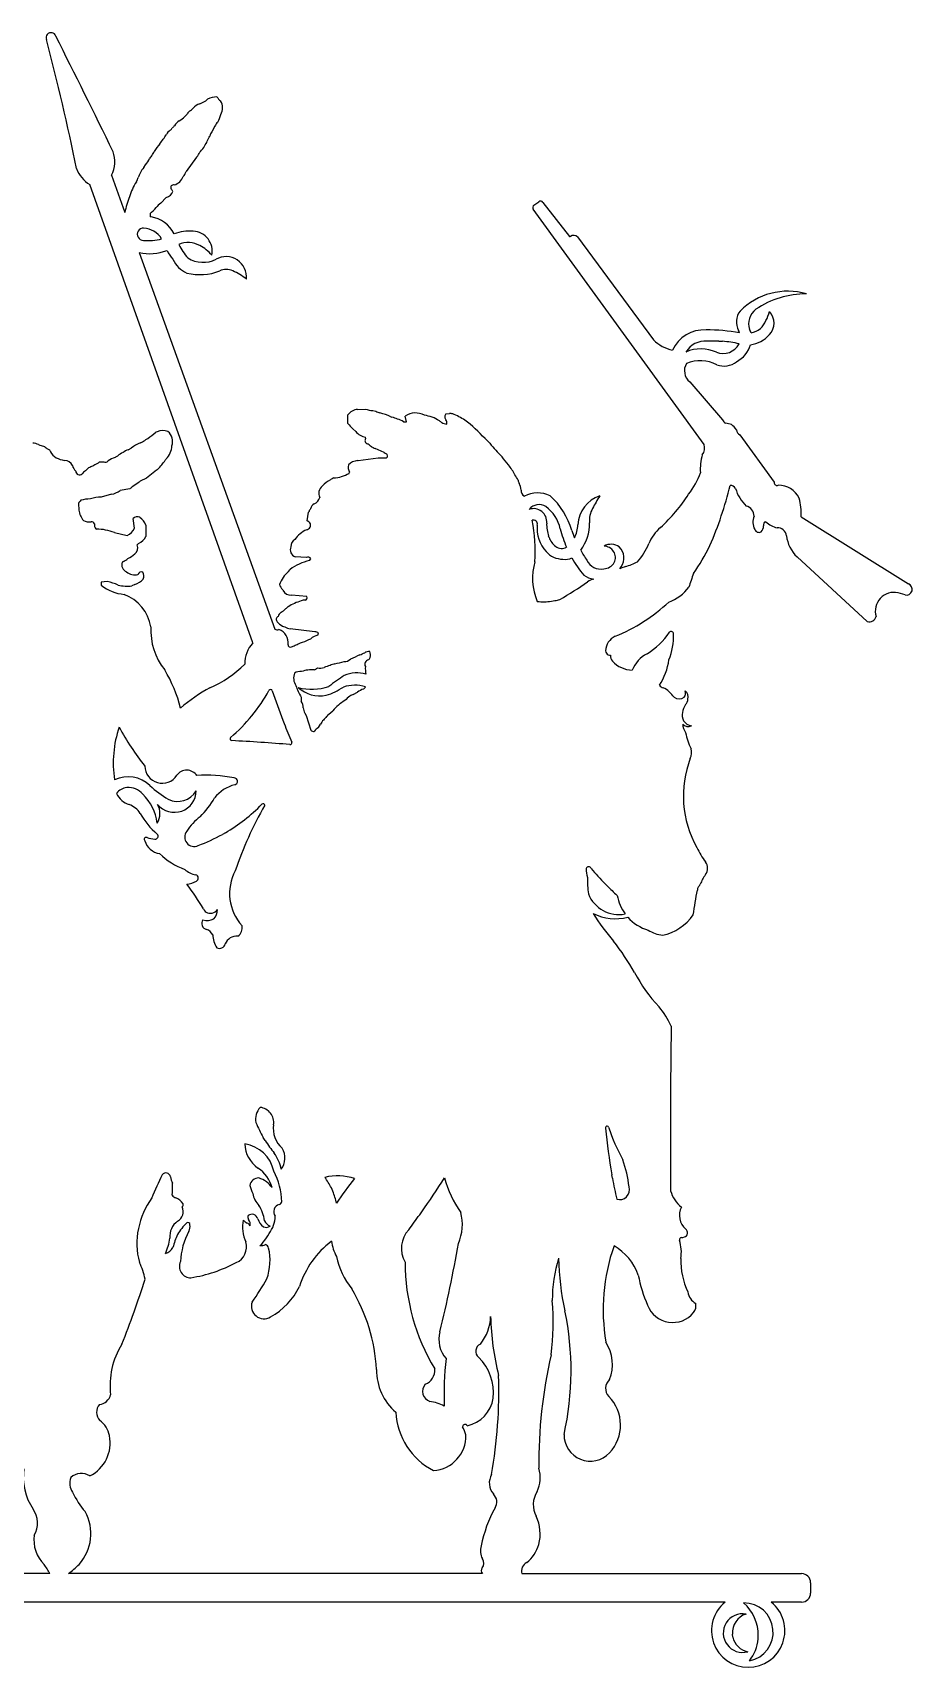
# Model space of a CAD drawing. Extents: x 0 to 29.9, y 0 to 23.9.
# Drawn here: x 17.14 to 29.93, y 0.03 to 23.81 of the extents above; entities that cross this region are included whole.
import ezdxf

# ---------------------------------------------------------------- set-up
doc = ezdxf.new("R2010")
doc.units = 0
doc.layers.add('WHITE', color=7, linetype='CONTINUOUS')

msp = doc.modelspace()

# ---------------------------------------------------------------- linework, layer by layer
at = {"layer": 'WHITE', "linetype": 'CONTINUOUS'}
for p, q in [((19.785461, 22.450528), (19.740398, 22.371341)), ((18.754208, 21.849209), (18.777952, 21.890502)), ((19.518586, 21.999903), (19.369398, 21.791216)), ((19.575461, 22.083028), (19.567148, 22.072966)), ((18.282812, 21.736758), (18.477707, 21.195005)), ((20.338898, 14.932091), (17.965342, 21.603088)), ((19.078898, 21.415841), (18.997961, 21.330528)), ((18.842648, 21.179591), (18.842648, 21.135841)), ((26.897898, 17.817841), (24.414443, 21.24152)), ((24.425258, 21.303388), (24.496228, 21.351643)), ((24.555269, 21.342442), (24.944039, 20.84614)), ((25.057336, 20.840528), (26.164379, 19.340745)), ((18.687061, 20.613062), (20.658016, 15.13437)), ((27.111443, 19.324384), (27.166503, 19.321189)), ((26.69119, 18.730026), (27.165918, 18.179687)), ((21.860523, 18.329716), (21.975148, 18.335841)), ((22.08074, 18.313138), (22.125648, 18.304341)), ((21.719648, 18.124966), (21.717898, 18.250091)), ((22.343523, 18.223841), (22.360821, 18.216706)), ((22.526398, 18.152091), (22.570148, 18.152091)), ((22.570148, 18.152091), (22.552648, 18.230841)), ((23.145461, 18.268028), (23.195084, 18.268741)), ((18.703523, 17.844091), (18.713148, 17.851091)), ((18.897336, 17.974903), (18.919648, 17.989341)), ((21.832961, 18.009903), (21.793586, 18.049278)), ((21.978648, 17.905341), (21.975148, 17.924591)), ((27.417648, 17.959591), (27.918418, 17.269687)), ((17.259571, 17.805456), (17.309648, 17.789841)), ((17.354273, 17.756591), (17.381398, 17.740841)), ((18.525898, 17.744341), (18.570523, 17.768841)), ((21.87092, 17.589003), (22.158898, 17.627091)), ((22.063523, 17.786341), (22.047336, 17.795528)), ((22.244648, 17.702341), (22.113836, 17.763153)), ((22.158898, 17.627091), (22.281398, 17.627091)), ((17.564273, 17.598216), (17.601023, 17.585966)), ((18.107648, 17.565841), (18.168898, 17.565841)), ((18.936711, 17.445528), (18.791023, 17.327841)), ((21.737148, 17.400466), (21.743273, 17.417091)), ((21.860523, 17.585966), (21.87092, 17.589003)), ((18.546898, 17.177341), (18.406178, 17.150473)), ((18.652336, 17.248653), (18.582336, 17.204903)), ((17.801398, 16.962091), (17.806783, 16.865168)), ((18.281807, 17.097548), (18.13354, 17.053536)), ((18.615148, 16.603341), (18.597648, 16.743341)), ((18.693898, 16.760841), (18.695648, 16.755591)), ((21.128586, 16.710528), (21.146086, 16.837403)), ((21.153994, 16.69286), (21.128586, 16.710528)), ((21.146086, 16.837403), (21.154398, 16.847466)), ((28.310148, 16.769591), (29.86845, 15.792103)), ((18.054273, 16.592841), (18.064257, 16.589786)), ((18.324648, 16.538591), (18.510148, 16.498341)), ((18.781398, 16.647091), (18.781398, 16.480841)), ((24.644013, 16.469275), (24.638116, 16.48576)), ((18.675523, 16.378466), (18.654523, 16.358341)), ((21.117648, 16.174591), (20.953586, 16.185528)), ((29.271773, 15.245341), (28.250918, 16.184687)), ((18.455898, 16.116841), (18.437961, 16.106778)), ((20.857336, 15.971153), (20.879648, 16.000466)), ((21.161398, 16.130841), (21.178898, 16.157091)), ((18.133898, 15.815841), (18.133898, 15.772091)), ((18.622586, 15.784778), (18.580148, 15.763341)), ((20.774648, 15.701216), (20.769398, 15.711716)), ((21.122898, 15.607591), (20.899088, 15.627508)), ((24.678077, 15.539817), (24.729151, 15.548408)), ((29.820301, 15.632019), (29.718286, 15.662803)), ((21.240016, 15.094107), (20.880086, 15.138153)), ((21.153523, 14.982841), (21.178898, 14.993341)), ((21.283898, 15.045841), (21.292648, 15.080841)), ((21.010461, 14.925528), (21.029273, 14.934716)), ((21.038898, 14.144591), (21.038898, 14.083341)), ((21.798398, 14.183091), (21.859211, 14.216778)), ((20.773346, 13.809232), (20.79273, 13.759483)), ((21.094752, 13.912258), (21.11301, 13.876792)), ((21.11301, 13.876792), (21.182836, 13.664653)), ((21.443586, 13.897403), (21.500461, 13.945528)), ((21.290461, 13.700528), (21.322398, 13.749091)), ((19.937599, 12.171016), (19.89728, 12.148123)), ((25.458181, 11.429326), (25.487034, 11.40006)), ((20.517431, 7.692562), (20.489218, 7.739091)), ((25.56617, 7.146851), (25.557523, 7.195326)), ((21.500999, 6.954978), (21.478918, 7.003913)), ((22.763338, 6.613189), (22.792479, 6.654062)), ((17.385734, 1.391497), (9.44794, 1.391497)), ((23.674388, 1.391497), (17.657173, 1.391497)), ((24.249345, 1.391497), (28.315385, 1.391497)), ((28.446635, 1.260247), (28.446635, 1.109055)), ((27.20417, 0.977805), (14.539562, 0.977805)), ((28.315385, 0.977805), (27.875383, 0.977805)), ((27.316358, 0.468859), (27.30985, 0.511728)), ((27.683875, 0.44447), (27.686175, 0.486359))]:
    msp.add_line(p, q, dxfattribs=at)
for centre, radius, start, end in [((17.404014, 23.739211), 0.072271, 18.87516, 199.962841), ((-15.078183, 15.158319), 33.524523, 11.485914, 14.786779), ((-98.669042, -34.788175), 130.06547, 25.927228, 26.754194), ((19.47199, 23.080943), 0.316668, -72.710704, -48.963679), ((19.813739, 22.603727), 0.273364, 89.966712, 119.315779), ((20.25468, 23.230372), 0.564886, -141.288215, -133.116981), ((19.274457, 22.694259), 0.125127, -54.040876, -29.3347), ((19.529951, 22.537765), 0.174637, 128.633512, 146.969098), ((19.351529, 22.803267), 0.146552, -61.739493, -39.296346), ((19.676905, 22.504904), 0.295258, 112.041067, 135.880341), ((19.570106, 22.671224), 0.304233, -31.606909, -9.305718), ((19.707754, 22.718585), 0.189093, -30.705733, 31.728843), ((19.215564, 22.26677), 0.14845, 122.102098, 155.496157), ((19.037974, 22.511319), 0.154448, -50.279204, -33.893047), ((19.419055, 22.213185), 0.32999, 132.020346, 140.024139), ((19.382781, 22.345544), 0.216349, 122.541612, 148.577375), ((19.049444, 22.883458), 0.416503, -58.606691, -44.221125), ((19.887729, 22.267487), 0.180256, 144.81989, 167.152197), ((19.962476, 22.370339), 0.194331, 133.295557, 155.629087), ((20.169747, 21.275263), 1.500217, 142.099571, 147.515426), ((16.785162, 23.878493), 2.769743, -37.383982, -34.033239), ((19.37268, 22.303942), 0.299871, -47.45047, -28.299494), ((17.706421, 23.250771), 2.216286, -29.429946, -25.187231), ((17.90082, 21.934308), 0.430051, -27.34612, 19.837799), ((18.446733, 22.161406), 0.427895, -39.279791, -24.671899), ((19.048499, 21.848489), 0.251749, 134.507977, 147.758743), ((17.835516, 22.695242), 1.232689, -32.770152, -29.887874), ((19.429801, 22.100556), 0.134215, -48.584572, -27.165395), ((19.260607, 22.21457), 0.337668, -31.273552, -24.794152), ((18.212384, 22.000724), 0.468128, -159.13046, -121.851689), ((18.083918, 21.907309), 0.620958, -25.33496, -19.040236), ((19.258872, 21.463009), 0.635718, 150.589738, 157.651599), ((18.908976, 21.693182), 0.219767, 134.768001, 158.090975), ((19.132269, 21.795258), 0.20795, -72.898436, -21.245782), ((19.284729, 21.772569), 0.066963, -51.858491, -19.216867), ((18.999273, 21.960237), 0.406891, -31.023627, -24.544226), ((19.420451, 21.041487), 0.955161, 156.3565, 170.75101), ((19.249309, 21.232702), 0.729519, 145.909784, 164.753221), ((19.05353, 21.540434), 0.127149, -78.491283, -16.96134), ((19.184018, 21.557578), 0.040044, 76.420464, 208.71238), ((19.06519, 21.448216), 0.123002, 26.62581, 47.113984), ((18.35458, 21.771739), 0.767366, -50.503503, -41.206692), ((19.10239, 21.157171), 0.202381, 121.064482, 147.397468), ((24.449857, 21.267209), 0.04375, 124.212842, 215.956237), ((24.520828, 21.315463), 0.04375, 38.072782, 124.212841), ((18.745751, 20.878962), 0.088992, 87.350741, 270.556811), ((18.733585, 20.641068), 0.327195, 31.758464, 87.148121), ((18.830763, 21.076899), 0.060129, 63.799885, 78.599581), ((18.786754, 20.684831), 0.451565, 26.249767, 81.010747), ((18.818309, 21.49437), 0.708035, -95.811495, -74.14126), ((19.419972, 20.249356), 0.674951, 85.574114, 109.762971), ((19.399473, 20.423029), 0.335464, 60.213278, 114.544898), ((20.123407, 21.175551), 0.97232, -152.606005, -138.76196), ((19.458245, 20.634048), 0.288576, -11.698222, 87.256623), ((19.267745, 20.158767), 0.630479, 41.379088, 61.75422), ((24.950927, 20.851536), 0.00875, -141.927218, -48.433365), ((25.004733, 20.790861), 0.072345, 43.355899, 131.566633), ((18.839747, 21.297617), 0.701376, -102.573701, -69.131067), ((19.773728, 21.008207), 0.775857, -151.856712, -140.48942), ((19.536639, 20.678748), 0.397017, -155.576646, -113.344751), ((19.614702, 20.887989), 0.417571, -122.191031, -63.359189), ((19.948685, 20.257548), 0.296119, -6.491776, 119.70677), ((19.567913, 21.069804), 0.778755, -104.015121, -68.290016), ((19.94886, 20.141019), 0.225304, 64.826359, 114.34562), ((19.78193, 19.691012), 0.704733, 49.147473, 68.107867), ((28.113447, 19.078532), 0.971669, 73.561873, 135.437351), ((28.375102, 18.727726), 1.282828, 89.405642, 124.366807), ((27.633874, 19.602052), 0.265156, 143.347147, 207.634009), ((27.823368, 19.569995), 0.276863, 128.515121, 195.946064), ((27.213296, 19.936087), 0.663155, -40.379227, -15.995994), ((27.670495, 19.586101), 0.245906, -42.814651, 42.851304), ((27.500223, 19.805947), 0.370567, -77.250168, -53.917417), ((26.562439, 19.751694), 0.572128, -134.087231, -102.598402), ((26.905803, 18.970126), 0.518647, 87.65921, 154.508304), ((26.910446, 19.006219), 0.317636, 84.506807, 150.192944), ((26.921029, 16.664622), 2.823724, 79.917206, 89.879106), ((27.045019, 17.703326), 1.622418, 87.653588, 93.681174), ((27.174027, 19.409672), 0.265677, -111.515804, -28.101342), ((27.045019, 17.703326), 1.622418, 77.057953, 85.705771), ((27.184386, 19.384287), 0.4055, -62.742756, -16.101063), ((27.222891, 19.373785), 0.205149, 20.233505, 30.876923), ((27.368123, 19.367927), 0.227182, 19.702054, 33.685919), ((27.515992, 19.715057), 0.447006, -82.546388, -41.480485), ((26.853983, 18.686984), 0.525049, 64.914582, 114.669972), ((26.84264, 18.518348), 0.521015, 62.333782, 112.55001), ((26.820069, 18.892239), 0.207178, 148.810966, 231.532785), ((27.18843, 19.254119), 0.293332, -110.739042, -51.732843), ((21.875059, 18.136131), 0.19413, 94.29413, 144.053562), ((22.107788, 18.695845), 0.383662, -110.225696, -94.042678), ((22.076103, 18.399221), 0.449751, -142.42542, -128.914771), ((22.497387, 19.098462), 0.876823, -115.084925, -110.802208), ((21.883225, 17.157659), 1.1613, 66.64891, 74.887714), ((22.247809, 17.75034), 0.479864, 66.432737, 76.378314), ((22.399378, 17.980647), 0.213371, 53.465754, 79.11505), ((22.70402, 18.016682), 0.262254, 60.847545, 125.253444), ((22.749943, 17.683914), 0.567731, 58.136335, 81.712806), ((23.211807, 18.365022), 0.25665, -129.185204, -119.47523), ((23.157604, 18.235346), 0.118261, -127.55402, -90.584368), ((23.190877, 18.222966), 0.063979, 135.223582, 225.329997), ((23.077077, 18.134397), 0.081187, -12.307407, 32.03902), ((23.210229, 18.078076), 0.191266, 79.800032, 94.541652), ((22.809034, 17.239888), 1.114828, 61.928543, 67.029755), ((22.873171, 17.348243), 0.989055, 50.756894, 62.253148), ((19.423801, 13.645084), 6.048091, 43.87966, 47.640828), ((27.252912, 18.212768), 0.093072, -159.180191, -116.229813), ((27.146412, 17.665697), 0.468168, 71.283105, 81.974231), ((27.194808, 17.942596), 0.195182, 27.04411, 58.550611), ((17.12953, 17.639852), 0.20105, 62.288143, 87.892516), ((18.84401, 17.440629), 0.427221, 109.198264, 129.803185), ((18.593205, 18.128381), 0.302119, -66.608808, -51.682783), ((18.529339, 18.365901), 0.536936, -62.107742, -46.735747), ((18.972328, 17.933831), 0.076527, 109.507129, 133.501404), ((19.02756, 17.845111), 0.180003, 64.928599, 116.66728), ((18.981358, 17.862779), 0.190091, -18.7852, 49.885986), ((22.021431, 18.162875), 0.242737, -140.935581, -100.991932), ((22.012282, 17.875719), 0.044819, 138.629178, 258.240719), ((25.540863, 19.245863), 2.252393, -141.291009, -134.561777), ((27.465479, 18.044863), 0.09777, -172.050497, -119.289066), ((17.308565, 18.010162), 0.210487, -113.978878, -103.459862), ((17.427895, 17.901969), 0.162957, -136.52124, -116.858205), ((17.592041, 17.822375), 0.225872, -158.839993, -97.061651), ((18.451962, 17.260201), 0.388904, 107.75009, 124.383589), ((18.471211, 17.427883), 0.245118, 114.125162, 124.210064), ((18.545206, 17.47563), 0.247592, 112.671194, 134.708942), ((18.677254, 17.365968), 0.407523, 111.802298, 123.931709), ((19.004898, 17.640653), 0.078303, -39.981235, -22.676155), ((18.857653, 17.821237), 0.304306, -43.83843, -3.706267), ((21.920339, 17.686032), 0.167683, 40.767943, 60.406545), ((22.300859, 18.235137), 0.507688, -117.871135, -111.615941), ((22.310371, 17.790035), 0.109589, -126.849566, -106.280536), ((22.263812, 17.65546), 0.033377, -58.204274, 61.675683), ((21.638627, 15.735963), 3.003333, 36.485576, 39.369772), ((27.646181, 17.457414), 0.802939, 164.627676, 183.490368), ((26.759164, 17.766152), 0.148051, -40.365547, 20.434024), ((17.602633, 17.461102), 0.124874, 25.17209, 90.738549), ((17.849111, 17.538118), 0.135586, -169.846474, -128.768238), ((17.817483, 17.42981), 0.053335, 177.212856, 313.059751), ((17.978928, 17.304425), 0.151987, 119.445791, 145.349087), ((18.594261, 16.781526), 0.95159, 132.457316, 136.481681), ((17.916551, 17.600276), 0.121921, -73.14686, -56.99619), ((17.924108, 17.680331), 0.191567, -72.108198, -52.998877), ((17.758327, 18.105347), 0.642722, -64.067436, -57.077651), ((18.191713, 17.610386), 0.050048, -117.11977, -35.739363), ((19.018523, 17.360653), 0.117886, 121.802524, 133.94744), ((18.108807, 18.281188), 1.179568, -44.064199, -35.850899), ((21.494079, 17.816328), 0.481688, -87.859366, -59.693928), ((21.859716, 17.488413), 0.13655, 164.772396, 211.487809), ((21.876179, 17.379045), 0.207512, 94.326738, 135.582762), ((23.635655, 17.150395), 0.558923, 23.964897, 41.644784), ((23.718263, 17.055337), 0.535756, 27.132685, 36.953795), ((25.907466, 17.724265), 0.989016, -39.248865, -18.617047), ((18.247533, 17.350682), 0.255444, -82.289105, -51.606814), ((18.501836, 17.271841), 0.104694, -64.505773, -39.744259), ((18.937019, 16.911106), 0.441568, 109.306982, 130.143844), ((21.42569, 17.109647), 0.130218, 126.992915, 207.464602), ((21.617454, 16.984544), 0.354196, 115.17699, 139.696018), ((21.619949, 17.122186), 0.238573, 116.883491, 129.944779), ((24.454112, 17.345794), 0.263126, -169.904128, -159.543247), ((23.981873, 17.130734), 0.257092, 5.985603, 28.607638), ((24.329217, 17.148017), 0.092148, 174.066693, 241.429169), ((21.767537, 18.583137), 5.675119, -23.191116, -13.850325), ((27.28412, 17.14349), 0.081359, 27.328399, 94.562399), ((27.887358, 17.327954), 0.550963, -164.513565, -132.984535), ((27.959056, 17.264362), 0.040986, 172.53534, 297.400223), ((27.983637, 16.89971), 0.328315, 25.344799, 90.998178), ((17.965164, 16.879803), 0.183277, 135.602963, 153.321679), ((17.964342, 16.581527), 0.445913, 88.496772, 106.967614), ((18.122094, 16.636586), 0.417107, 88.427544, 110.4971), ((21.296383, 16.849999), 0.125971, 121.989336, 163.824989), ((21.175842, 17.08485), 0.138858, -67.201338, -14.709688), ((24.477323, 16.71842), 0.398124, 62.744397, 118.861921), ((24.418397, 16.694635), 0.192227, -5.541689, 108.978549), ((24.499328, 16.761224), 0.18397, 57.689548, 141.235096), ((24.276115, 16.478473), 0.543547, 12.079064, 53.731422), ((23.960867, 16.288284), 1.050258, 15.421666, 48.29138), ((25.535547, 16.626807), 0.472475, 108.825563, 177.08111), ((25.594971, 16.71225), 0.363843, 151.08249, 184.83931), ((27.652188, 15.648909), 2.679503, 147.869348, 152.451289), ((24.639572, 18.390095), 2.409247, -47.59145, -32.417782), ((27.466901, 16.772376), 0.158974, 1.068139, 73.628071), ((27.488283, 16.81608), 0.823179, -3.237503, 15.802488), ((18.138814, 16.917857), 0.336186, -170.983102, -142.207518), ((17.960988, 16.924474), 0.230062, -112.445768, -84.061712), ((17.992877, 16.654006), 0.042419, 13.627287, 100.990417), ((18.136912, 16.654706), 0.103231, 174.834953, 216.819301), ((18.660221, 16.672631), 0.09442, 69.103573, 131.506119), ((18.54448, 16.547984), 0.256812, 22.700379, 53.939848), ((21.110845, 16.645915), 0.066464, -84.882597, 30.756065), ((21.081798, 16.601032), 0.116811, 42.470167, 51.825003), ((21.313923, 16.783102), 0.17202, 143.637561, 158.027212), ((24.416398, 16.661788), 0.058006, -13.255826, 107.559349), ((22.119635, 16.262353), 2.324183, -3.632733, 11.282993), ((24.969244, 16.600118), 0.498737, 174.434489, 222.435409), ((25.149144, 16.659268), 0.53968, 178.215756, 198.753785), ((24.619966, 16.664704), 0.443934, -27.067347, -1.786238), ((24.606833, 16.661471), 0.625914, -37.344091, 1.838827), ((27.824042, 16.687962), 0.216601, 156.209006, 208.787903), ((27.79964, 16.655226), 0.039308, 93.042465, 207.440137), ((28.048004, 16.970954), 0.373047, -132.17238, -103.715084), ((18.043776, 15.797801), 0.792249, 69.235639, 88.518635), ((18.448315, 16.665174), 0.177923, -69.663815, -20.336185), ((18.573885, 16.589514), 0.234247, -64.285062, -27.640665), ((21.02301, 16.326973), 0.134745, 123.878603, 177.450861), ((21.334518, 16.147035), 0.484381, 116.713622, 142.955897), ((24.902796, 16.557723), 0.273481, -161.130473, -126.142965), ((26.469693, 17.011928), 1.714241, -165.827712, -156.371751), ((26.884571, 17.271576), 2.036797, -159.778878, -156.600965), ((26.687566, 16.120816), 0.647737, 130.791018, 156.645508), ((27.696789, 16.609835), 0.067834, -157.296487, -64.412431), ((27.644243, 16.637112), 0.120512, -47.224383, 0), ((27.963506, 16.474911), 0.133691, 7.682537, 91.692829), ((28.593684, 16.550038), 0.500969, -173.437497, -133.173235), ((18.442353, 16.390313), 0.241042, -71.045293, -41.91869), ((18.561413, 16.313311), 0.103428, -54.338438, 25.809414), ((20.997455, 16.293054), 0.116131, 159.898806, 247.805136), ((21.142048, 16.144053), 0.039089, 19.484601, 128.624608), ((24.843335, 16.469415), 0.317826, -139.639122, -90), ((24.829742, 16.45437), 0.146944, -126.908463, -61.80694), ((26.884571, 17.271576), 2.036797, -150.925173, -146.121751), ((25.441415, 16.173696), 0.167658, -25.263321, 89.078657), ((25.545789, 16.161366), 0.206704, 54.622909, 119.465474), ((25.507242, 16.169958), 0.22498, -35.457091, 45.310977), ((25.374445, 16.643266), 0.766002, -43.682756, -20.293784), ((24.424261, 17.592661), 2.846259, -35.426488, -25.925323), ((18.540336, 16.068716), 0.109222, 159.605155, 249.605093), ((18.374512, 16.301483), 0.201783, -66.212975, -43.59539), ((18.617454, 16.094184), 0.172076, -132.017363, -73.040253), ((18.722392, 15.907604), 0.058994, 75.012438, 158.117664), ((18.645895, 15.907119), 0.108267, -24.7577, 32.062144), ((21.134013, 15.635225), 0.435199, 129.475567, 160.452041), ((21.312875, 15.433861), 0.713251, 102.261546, 127.401522), ((25.249632, 15.872383), 0.846045, 163.329104, 203.342793), ((24.881579, 16.365217), 0.217024, -100.149677, -64.081882), ((26.469693, 17.011928), 1.714241, -150.585425, -140.359126), ((25.395324, 16.229965), 0.222474, -155.073906, -78.323975), ((25.433123, 16.198824), 0.186869, -87.78446, -31.156128), ((25.896027, 15.55598), 0.507314, 106.122691, 115.740126), ((25.401702, 16.18333), 0.322655, -31.873359, -26.482926), ((25.534531, 16.829816), 0.816832, -74.330423, -61.171529), ((36.498504, 12.554483), 10.326644, 160.84563, 162.008773), ((18.199475, 15.597567), 0.227912, 63.597683, 106.722093), ((18.516242, 16.2477), 0.610238, -128.795875, -94.669023), ((18.266654, 15.567954), 0.236236, 61.44609, 81.684013), ((18.51127, 16.289413), 0.530562, -104.372502, -82.540737), ((18.543906, 16.043612), 0.270528, -73.091968, -42.23276), ((20.880724, 15.834531), 0.165761, -161.101213, -132.190736), ((20.889136, 15.752606), 0.125492, -155.826316, -85.451564), ((22.796155, 19.164764), 4.119453, -60.875536, -54.218642), ((25.343123, 16.203833), 0.344929, -124.122953, -97.866312), ((25.441553, 15.399151), 0.485363, 107.461201, 119.198726), ((26.164406, 16.130729), 0.641897, -69.785251, -37.037704), ((29.842041, 15.712763), 0.083619, -105.069805, 71.589678), ((18.244829, 15.059767), 0.620681, 10.05744, 69.068429), ((21.096584, 15.10651), 0.428523, 124.717141, 131.641756), ((21.231485, 14.877955), 0.693487, 106.032984, 123.123788), ((21.099632, 15.394444), 0.161459, 90.865656, 111.693446), ((21.091904, 15.590757), 0.035271, -81.376533, 28.508707), ((24.56466, 16.370286), 0.838178, -96.289495, -82.223259), ((24.56466, 16.370286), 0.838178, -78.682331, -73.61318), ((24.623909, 17.423718), 2.588057, -67.679228, -47.083286), ((29.659583, 15.397308), 0.271908, 77.53222, 197.118375), ((20.726815, 15.275042), 0.049677, 117.066533, 224.008816), ((20.892724, 15.414201), 0.266121, -139.261458, -117.820908), ((20.836906, 15.270257), 0.14146, 128.259258, 159.724203), ((20.601111, 15.651137), 0.307826, -61.220522, -46.797261), ((29.303646, 15.338407), 0.098373, -108.904948, -12.406227), ((19.774227, 15.115183), 0.919783, 176.698161, 218.635529), ((20.69344, 15.200691), 0.075189, -118.107888, -72.32779), ((20.649024, 14.936939), 0.20354, -8.666842, 70.709605), ((20.922377, 15.490195), 0.347293, -116.296059, -110.474383), ((20.918282, 15.382316), 0.247132, -118.358221, -98.891118), ((21.322579, 14.83723), 0.212167, 100.504453, 132.625649), ((21.235192, 14.963925), 0.130271, 63.829002, 87.877773), ((25.702544, 14.813649), 0.236193, 113.905678, 178.861681), ((25.544255, 15.645256), 1.015213, -58.85866, -33.184592), ((25.483477, 15.044451), 0.971855, -21.62985, 1.113758), ((26.418824, 15.063169), 0.036324, 0.271851, 133.330962), ((20.649026, 14.634087), 0.4301, 136.142118, 181.215145), ((20.88134, 14.901988), 0.031393, 172.164947, 305.725823), ((20.79012, 15.194946), 0.33676, -71.01586, -61.555133), ((20.730815, 15.472936), 0.614701, -69.057921, -62.939517), ((20.811195, 15.682212), 0.778658, -73.735666, -63.919177), ((26.731056, 3.685638), 12.083374, 113.59511, 114.31767), ((21.411256, 15.898044), 1.237469, -67.017058, -63.490864), ((22.032757, 14.673999), 0.135641, 88.461656, 120.659892), ((21.871739, 14.748938), 0.175475, -8.800466, 20.221652), ((25.553984, 14.832602), 0.088739, -170.752022, -124.246015), ((25.530838, 14.864928), 0.109023, -104.225964, -85.30132), ((25.656437, 14.739765), 0.11783, 171.947562, 218.775671), ((26.296402, 14.353636), 0.479862, 118.250053, 157.474757), ((17.342735, 13.505693), 2.001524, 13.787815, 31.145385), ((19.056361, 15.792421), 1.647645, -66.453447, -45.117867), ((21.024738, 14.359226), 0.158311, 81.83518, 121.234061), ((21.202262, 14.09001), 0.453263, 86.353584, 110.002122), ((21.189159, 14.662627), 0.127371, -70.779549, -47.315834), ((21.309941, 14.794217), 0.227838, -98.691879, -73.257603), ((21.643039, 13.899257), 0.727715, 104.603224, 111.564001), ((21.598557, 14.346772), 0.291907, 103.235478, 118.434535), ((21.224797, 16.305792), 1.702758, -79.615514, -75.069979), ((21.666172, 14.787407), 0.126918, -91.208722, -45.469322), ((22.035307, 14.621414), 0.069607, 104.376933, 207.920086), ((22.311409, 14.558801), 0.338939, 174.918472, 194.047533), ((21.980064, 14.747497), 0.069868, -57.090902, -21.323504), ((25.866458, 14.955614), 0.41836, -136.185315, -91.823064), ((25.53338, 14.795195), 0.860447, -33.831311, -7.276281), ((20.880056, 12.159393), 2.421494, 118.770473, 131.151541), ((21.142464, 14.424409), 0.211782, 160.646989, 211.730243), ((22.371439, 14.851911), 1.508631, -159.071688, -152.040403), ((21.314093, 14.641285), 0.478142, -131.457481, -79.216342), ((21.189933, 15.054405), 0.795092, -104.00371, -71.574102), ((21.129613, 15.063754), 0.933278, -72.930803, -55.838229), ((24.72625, 9.827841), 5.549067, 123.452123, 126.298533), ((21.817262, 13.792592), 0.525051, 72.499891, 108.15323), ((21.849455, 14.057949), 0.43925, 72.354135, 114.488304), ((21.880342, 14.349706), 0.110296, -52.434437, -30.732386), ((26.310776, 14.356055), 0.074275, -147.494472, -94.055516), ((26.104745, 13.898188), 0.433126, 34.457027, 62.383147), ((18.427912, 15.421992), 2.448182, -49.603041, -28.840932), ((20.595421, 14.228376), 0.02625, 18.274314, 151.15907), ((29.299796, 17.102745), 9.140436, -161.725685, -158.879943), ((20.938479, 13.999591), 0.13076, -5.225183, 39.828354), ((22.092058, 13.426848), 0.786776, 121.971611, 138.757462), ((22.007961, 13.792403), 0.449093, 125.083474, 137.763857), ((21.866088, 13.978879), 0.215139, 108.33869, 122.708159), ((22.042133, 13.970064), 0.30713, 107.929125, 126.554357), ((26.53629, 14.239955), 0.122024, -127.575456, -53.307695), ((26.823127, 13.889727), 0.242666, 143.211754, 201.451682), ((26.535001, 14.200864), 0.094645, -38.373496, 21.346775), ((26.547108, 14.142721), 0.119819, -12.680404, 50.604795), ((26.543629, 14.120213), 0.120436, -45.001671, -1.805282), ((21.256645, 14.010399), 0.189317, -173.108166, -148.775155), ((21.512958, 13.665521), 0.208079, 135.557921, 156.320262), ((21.476153, 13.734176), 0.135736, 122.00651, 145.418831), ((21.226385, 14.034943), 0.257086, -46.235374, -32.343439), ((26.755313, 13.916519), 0.195771, -143.830663, -101.503228), ((19.92132, 13.190728), 1.613204, 161.252047, 188.89615), ((21.822682, 15.553422), 3.893446, -151.727343, -141.695222), ((20.03154, 13.537532), 0.02625, 130.396959, 267.142358), ((29.299796, 17.102745), 9.140436, -158.545262, -156.720116), ((21.220505, 13.689806), 0.045295, -146.267526, -76.083952), ((21.379585, 13.545037), 0.179223, 119.820322, 145.774484), ((26.671399, 13.822398), 0.107528, -139.791891, -65.335047), ((26.798693, 13.752626), 0.209414, 179.902701, 216.405075), ((27.391775, 13.750966), 0.771435, -170.853598, -152.276501), ((18.85722, -9.988083), 23.528656, 85.075084, 87.142357), ((20.879413, 13.47986), 0.02625, -94.924917, 23.279886), ((26.499452, 13.339373), 0.215979, -23.203428, 14.127884), ((19.01907, 13.142491), 0.251683, -179.453537, -32.487199), ((19.376655, 12.90163), 0.179657, 34.201496, 143.968681), ((28.128803, 12.706907), 1.531967, 159.065558, 209.337346), ((18.524155, 12.531496), 0.454497, 45.66651, 115.635138), ((20.064528, 14.215106), 1.827756, -131.989335, -121.628943), ((19.67501, 11.083668), 1.924784, 78.318156, 94.46266), ((20.218365, 12.327879), 0.561014, 104.729374, 141.244849), ((20.064734, 12.918905), 0.049679, -77.21804, 90), ((18.530763, 12.610765), 0.220533, 96.512168, 143.350856), ((18.631998, 12.876238), 0.308691, -154.306857, -107.150611), ((18.525731, 12.559191), 0.271421, 39.243062, 94.221529), ((18.294006, 12.245966), 0.656094, 5.752705, 47.656038), ((19.197366, 12.785767), 0.317575, -140.64271, -0.549689), ((19.243705, 12.941176), 0.314117, -115.996389, -30.294729), ((18.514335, 13.417516), 1.466088, -43.771856, -30.244088), ((18.406432, 12.249667), 0.35786, 34.751534, 67.916854), ((19.640057, 12.967734), 1.071036, -151.315641, -130.256595), ((18.718047, 12.452309), 0.268493, -31.573133, 29.464069), ((19.967276, 11.843441), 0.684755, 125.155238, 149.355628), ((18.703577, 14.297446), 2.458559, -59.872296, -44.119641), ((25.087599, 9.934635), 5.280575, 150.058154, 161.426451), ((20.486301, 12.567348), 0.025677, 6.556219, 133.744658), ((18.918696, 12.120099), 0.042085, -99.112219, 45.982117), ((19.48188, 12.106584), 0.13467, 140.377665, 297.133877), ((18.703577, 14.297446), 2.458559, -70.028649, -60.952845), ((18.785352, 12.076208), 0.028263, 59.220174, 227.026906), ((19.024496, 12.133473), 0.269909, -163.215089, -99.107372), ((18.950823, 12.5748), 0.497769, -107.660087, -94.469655), ((27.915453, 12.487575), 1.241547, -154.665729, -143.386033), ((19.708236, 12.624731), 1.049741, -133.791777, -110.046746), ((25.221325, 11.637399), 0.03848, 22.872569, 158.608018), ((26.798157, 11.655216), 0.151722, -37.268298, 37.268296), ((19.564167, 11.871841), 0.317745, -132.770451, -100.486553), ((19.330457, 11.823281), 0.40257, -83.447116, -62.421573), ((16.419282, 9.140813), 3.735568, 30.99674, 37.663695), ((19.49588, 11.511154), 0.049369, -64.887905, 77.772833), ((20.696426, 11.28689), 0.697254, 151.778092, 222.27651), ((25.447523, 11.624718), 0.263386, 174.178162, 203.31683), ((26.356881, 11.456163), 1.153027, 176.803005, 188.612437), ((28.250187, 14.153033), 3.900498, -140.124793, -135.709428), ((26.521594, 11.628638), 0.382867, -40.604086, -32.73681), ((27.477854, 11.175763), 0.680183, 145.26267, 158.812866), ((25.657931, 11.452708), 0.47242, -159.011572, -78.634468), ((28.250187, 14.153033), 3.900498, -135.105739, -132.107011), ((26.270127, 11.373062), 0.645401, -169.845693, -143.542931), ((-76.78626, 28.321793), 104.969835, -9.510465, -9.311573), ((26.880956, 11.337343), 0.080564, 148.483409, 180), ((19.701736, 11.08449), 0.082765, -166.088213, -106.313424), ((19.720065, 11.174309), 0.174284, -103.801593, -80.603603), ((19.724163, 11.111268), 0.111595, -77.393651, -29.548638), ((19.654891, 11.039947), 0.167149, -46.866969, 5.591875), ((25.611753, 11.65007), 0.729698, -116.58791, -75.903433), ((27.628507, 12.417964), 2.740232, -148.777735, -138.265337), ((26.270127, 11.373062), 0.645401, -138.136154, -106.426615), ((26.13983, 11.394445), 0.731244, -77.751178, -34.728556), ((19.681617, 10.849963), 0.088272, 141.722416, 258.089077), ((19.676125, 11.083438), 0.189836, -109.639433, -60.651045), ((19.622431, 10.624108), 0.145375, 24.826476, 73.632073), ((20.033049, 10.788667), 0.150332, -54.83831, 11.190029), ((26.364941, 11.202465), 0.527281, -121.732454, -97.625889), ((20.081561, 10.686548), 0.327193, -179.754613, -144.964854), ((19.853338, 10.575233), 0.086197, -117.411095, -14.439444), ((20.100326, 10.492083), 0.174752, 83.66004, 159.339933), ((22.304509, 8.064509), 4.141289, 30.065921, 37.644447), ((27.787681, 11.106355), 2.13115, -153.013438, -136.451227), ((25.351706, 8.877778), 1.171542, 24.217206, 40.462648), ((142.694509, 7.735216), 116.285689, 179.200235, 180.38155), ((20.619305, 8.007947), 0.242191, 136.165628, 192.918793), ((20.420264, 7.95658), 0.220451, -8.524461, 83.661645), ((21.954868, 8.595998), 1.697769, -157.774076, -149.686861), ((21.017763, 7.867929), 0.38359, 171.609487, 228.61569), ((25.487986, 7.880328), 0.023567, 19.87687, 203.650002), ((34.040241, 8.683477), 8.612265, -174.585856, -170.049669), ((28.25772, 8.798611), 2.894433, -161.669973, -151.37092), ((20.659301, 7.65769), 0.440089, -178.074542, -124.128048), ((20.152918, 7.149408), 0.497962, 11.108685, 82.320517), ((21.954868, 8.595998), 1.697769, -147.85044, -140.22657), ((20.125949, 7.148878), 0.636335, 11.439283, 34.559323), ((20.536598, 7.438094), 0.268256, -37.421465, 31.968842), ((24.123143, 6.837668), 1.694254, 6.14156, 19.807347), ((27.097916, 3.348614), 8.948113, 154.532353, 156.90879), ((19.072251, 7.154392), 0.067532, 7.83832, 141.626329), ((19.380831, 7.197877), 0.244097, -171.928033, -149.846824), ((20.425277, 7.012986), 0.13522, 89.528119, 168.976127), ((20.106141, 6.85374), 0.535801, 16.67218, 55.139786), ((20.314144, 6.791516), 0.373929, 35.2746, 72.531565), ((19.767529, 6.776725), 0.991726, 1.537894, 28.198983), ((21.566139, 6.356654), 0.821707, 72.152228, 102.868666), ((20.684936, 6.616182), 0.883596, 26.027995, 37.79818), ((24.313659, 5.022765), 3.272012, 139.70583, 147.525467), ((13.777699, 13.050269), 11.053402, -35.356632, -32.270118), ((24.724082, 7.597141), 1.661921, -164.346782, -145.173481), ((34.040241, 8.683477), 8.612265, -169.722085, -167.631015), ((17.573431, 7.036085), 1.596814, -4.982361, 1.405929), ((19.263462, 6.976506), 0.126917, -141.445555, -112.014311), ((21.760365, 7.522901), 1.545569, -161.748353, -157.235155), ((20.639121, 6.972602), 0.307657, -171.069623, -133.596862), ((20.684936, 6.616182), 0.883596, 10.657311, 22.54621), ((25.668587, 6.977865), 0.145022, -106.301159, 16.448428), ((26.847477, 7.080935), 0.452313, -164.602697, -128.017167), ((19.870378, 6.16043), 1.222289, 145.198756, 168.13316), ((19.139112, 6.649916), 0.222586, 33.859233, 69.822343), ((19.163957, 6.660212), 0.16182, -60.396446, 24.120347), ((19.27433, 6.761372), 0.051184, -43.189089, 14.204527), ((19.934458, 6.447445), 0.57791, 7.928276, 31.545527), ((20.746692, 6.658445), 0.10631, 103.590504, 217.763128), ((20.688787, 6.828654), 0.074541, -63.788381, -19.851953), ((26.799726, 6.602908), 0.260937, 152.203679, 229.690145), ((19.398701, 6.29936), 0.269134, 125.113613, 185.998477), ((20.102347, 5.781649), 1.019244, 135.417629, 147.715561), ((19.39167, 6.469514), 0.031524, -3.550822, 118.976791), ((19.276144, 6.446354), 0.148512, -29.236414, 8.209798), ((20.762978, 6.44373), 0.575578, 170.701446, 203.188534), ((20.375961, 6.72655), 0.262282, -133.637299, -117.115799), ((20.21998, 6.415624), 0.085613, 25.187835, 64.812165), ((20.334153, 6.579963), 0.069016, 162.244126, 212.2973), ((20.323742, 6.531271), 0.089014, 15.532219, 128.421397), ((20.185367, 6.473502), 0.114118, -10.829801, 37.572465), ((20.624264, 6.621124), 0.224676, -162.912602, -125.888959), ((20.533543, 6.518048), 0.088954, -117.437594, -51.607669), ((20.641166, 6.584781), 0.14616, -156.780987, -110.999771), ((20.253815, 6.59733), 0.408853, -38.685487, -0.559024), ((13.777699, 13.050269), 11.053402, -37.01671, -35.616836), ((22.71145, 6.46906), 0.672632, -23.904799, 15.430646), ((19.652414, 6.19379), 1.002197, 167.437143, 195.832585), ((18.341402, 6.379528), 0.79703, -24.520076, -7.808923), ((20.365723, 5.838626), 1.226101, 156.575532, 165.972893), ((20.344344, 5.882239), 1.059545, 152.357463, 177.323746), ((20.000877, 6.142716), 0.244602, -67.092965, 17.701913), ((20.328817, 6.315978), 0.18877, -53.591106, -32.216642), ((20.057627, 6.594516), 0.573973, -41.346706, -26.124887), ((22.299716, 5.156192), 1.349896, 127.363518, 162.205903), ((22.199051, 6.336386), 0.726512, -171.507164, -152.907065), ((22.89547, 6.125449), 0.397847, 137.233741, 210.224459), ((5.943456, 9.178695), 17.636884, -14.003254, -9.734836), ((26.572899, 6.249288), 0.034425, 95.68448, 190.948654), ((26.024802, 6.068125), 0.543137, -9.7157, 18.754321), ((26.579398, 6.355341), 0.072478, -97.857703, -63.217663), ((26.597843, 6.351221), 0.062228, -76.796014, 57.889624), ((19.006882, 6.236447), 0.196953, -72.364085, -30.728497), ((20.452414, 6.313877), 0.150266, -94.409835, -62.211427), ((20.4981, 6.115628), 0.069711, 11.55436, 69.538648), ((19.789742, 5.94855), 0.797478, -19.646071, 13.12151), ((22.633568, 6.234047), 1.105197, -168.065862, -140.883447), ((26.723671, 5.375053), 2.032166, 162.656503, 180.309981), ((28.361599, 6.020989), 3.577926, -179.357073, -167.009167), ((28.242919, 5.231385), 2.811831, 160.727507, 189.612895), ((25.201553, 5.476963), 0.78464, 19.324422, 60.438235), ((27.606244, 5.944273), 1.046591, 178.237296, 205.726921), ((17.88181, 5.511387), 0.904205, 10.506731, 26.891674), ((19.43365, 5.860687), 0.163886, 154.317592, 271.513917), ((19.093427, 7.817166), 2.148121, -80.770035, -62.175759), ((25.563969, 5.921348), 3.012266, 179.927158, 210.979486), ((27.941171, 6.111553), 2.03404, -169.377768, -156.407339), ((5.210039, 9.977866), 14.226716, -21.652059, -17.599434), ((17.631112, 7.295238), 3.327742, -35.902148, -29.02925), ((20.128145, 5.993984), 0.983005, -61.685285, -25.634017), ((19.510906, 4.197184), 2.631645, 3.564057, 30.599457), ((26.884559, 5.519247), 0.22309, -172.45812, -118.78119), ((20.497255, 5.281907), 0.181501, 160.048082, 302.358815), ((21.023852, 5.053334), 3.680822, -7.438023, 4.842521), ((26.442233, 5.436953), 0.390825, -159.089746, -38.970947), ((26.618922, 5.290871), 0.161599, -38.102548, 11.726929), ((23.131084, 5.15172), 0.664354, -39.254349, -1.693139), ((27.633482, 5.217322), 3.83928, -178.727939, -165.799189), ((20.669674, 4.346287), 4.294699, -12.495253, 11.693072), ((23.474007, 4.802214), 0.431725, 165.408835, 220.892189), ((24.949987, 4.433619), 0.615414, -20.755442, 32.230584), ((19.381557, 4.132439), 1.120418, 147.850599, 187.061557), ((27.312827, 4.015296), 4.195597, 173.096574, 182.553938), ((23.691415, 4.628548), 0.112572, 114.058354, 230.923704), ((23.092713, 4.016638), 0.744065, -5.690116, 44.824592), ((31.644552, 2.987842), 7.149662, 167.158915, 180.486851), ((22.929829, 4.345162), 0.792523, 178.870959, 229.746366), ((22.766318, 4.350507), 0.21604, -69.167822, 5.400697), ((22.966284, 4.045825), 0.160385, 140.15243, 249.38289), ((16.817146, 4.053758), 7.097841, -9.906893, 1.789984), ((25.634608, 4.08683), 0.16875, 130.300772, 223.566256), ((18.250865, 3.738568), 0.184316, 140.988374, 220.528938), ((18.091539, 4.036914), 0.183033, -84.950838, -13.33444), ((22.851606, 3.346966), 0.551825, 60.731022, 83.945486), ((23.342787, 4.027945), 0.497652, -77.189914, -9.843771), ((25.087152, 3.552872), 0.596002, -42.843591, 44.488334), ((17.910237, 3.332578), 0.349475, 11.069477, 54.983408), ((23.432169, 3.793567), 1.015843, -176.995163, -117.449588), ((17.722219, 3.295579), 0.5411, -63.026658, 11.091894), ((22.932901, 3.392861), 0.501729, -86.457981, 1.982884), ((23.421415, 3.528786), 0.034621, 23.658293, 177.752926), ((22.976985, 3.298408), 0.470815, 13.73837, 29.485334), ((25.246541, 3.412782), 0.383917, 179.35688, 316.310429), ((17.812506, 2.792408), 0.812652, 171.093895, 214.577112), ((24.035905, 2.788038), 0.479833, -25.037692, 16.84563), ((17.894936, 2.705156), 0.220198, 157.817927, 216.131251), ((17.844921, 2.628775), 0.221646, 56.378095, 133.970708), ((24.015526, 2.709525), 0.240285, 149.191683, 221.063479), ((18.818779, 3.09018), 1.216061, -154.951545, -139.10207), ((23.723986, 2.435014), 0.160601, -33.060148, 46.589343), ((24.765997, 2.394195), 0.351602, 147.140838, 208.51965), ((16.854875, 2.127316), 0.3533, -30.212428, 35.248883), ((17.318535, 1.973097), 0.663781, -42.215207, 28.911613), ((25.550757, 1.417866), 1.93067, 151.219282, 168.660867), ((23.914471, 1.968966), 0.600528, -14.772636, 25.375224), ((17.640395, 1.876235), 0.485772, 171.321533, 225.950627), ((23.905471, 1.722955), 0.258662, 163.257952, 206.704214), ((23.994743, 1.959862), 0.520719, -51.32392, -16.056214), ((15.610884, 0.397202), 2.034383, 29.258148, 33.738011), ((17.031081, 2.251936), 1.064117, -53.958763, -42.93516), ((23.71907, 1.433998), 0.061667, 138.831981, 223.566238), ((23.588604, 1.541778), 0.107599, -38.639782, 37.122094), ((24.381139, 1.430249), 0.137373, 116.357887, 196.385072), ((28.315385, 1.260247), 0.13125, 0, 90), ((27.539777, 0.562766), 0.53375, 128.959516, 411.040484), ((27.477173, 0.541289), 0.425275, -78.804155, 90.469083), ((27.066731, 0.499363), 0.619581, -1.202625, 48.941294), ((28.315385, 1.109055), 0.13125, -90, 0), ((27.458735, 0.526923), 0.281374, 79.833762, 285.172518), ((27.593066, 0.532795), 0.283999, 107.345104, 184.254067), ((27.593066, 0.532795), 0.283999, -166.989544, -102.338824), ((27.066731, 0.499363), 0.619581, -37.276366, -5.082851)]:
    msp.add_arc(centre, radius, start, end, dxfattribs=at)

doc.saveas('drawing.dxf')
